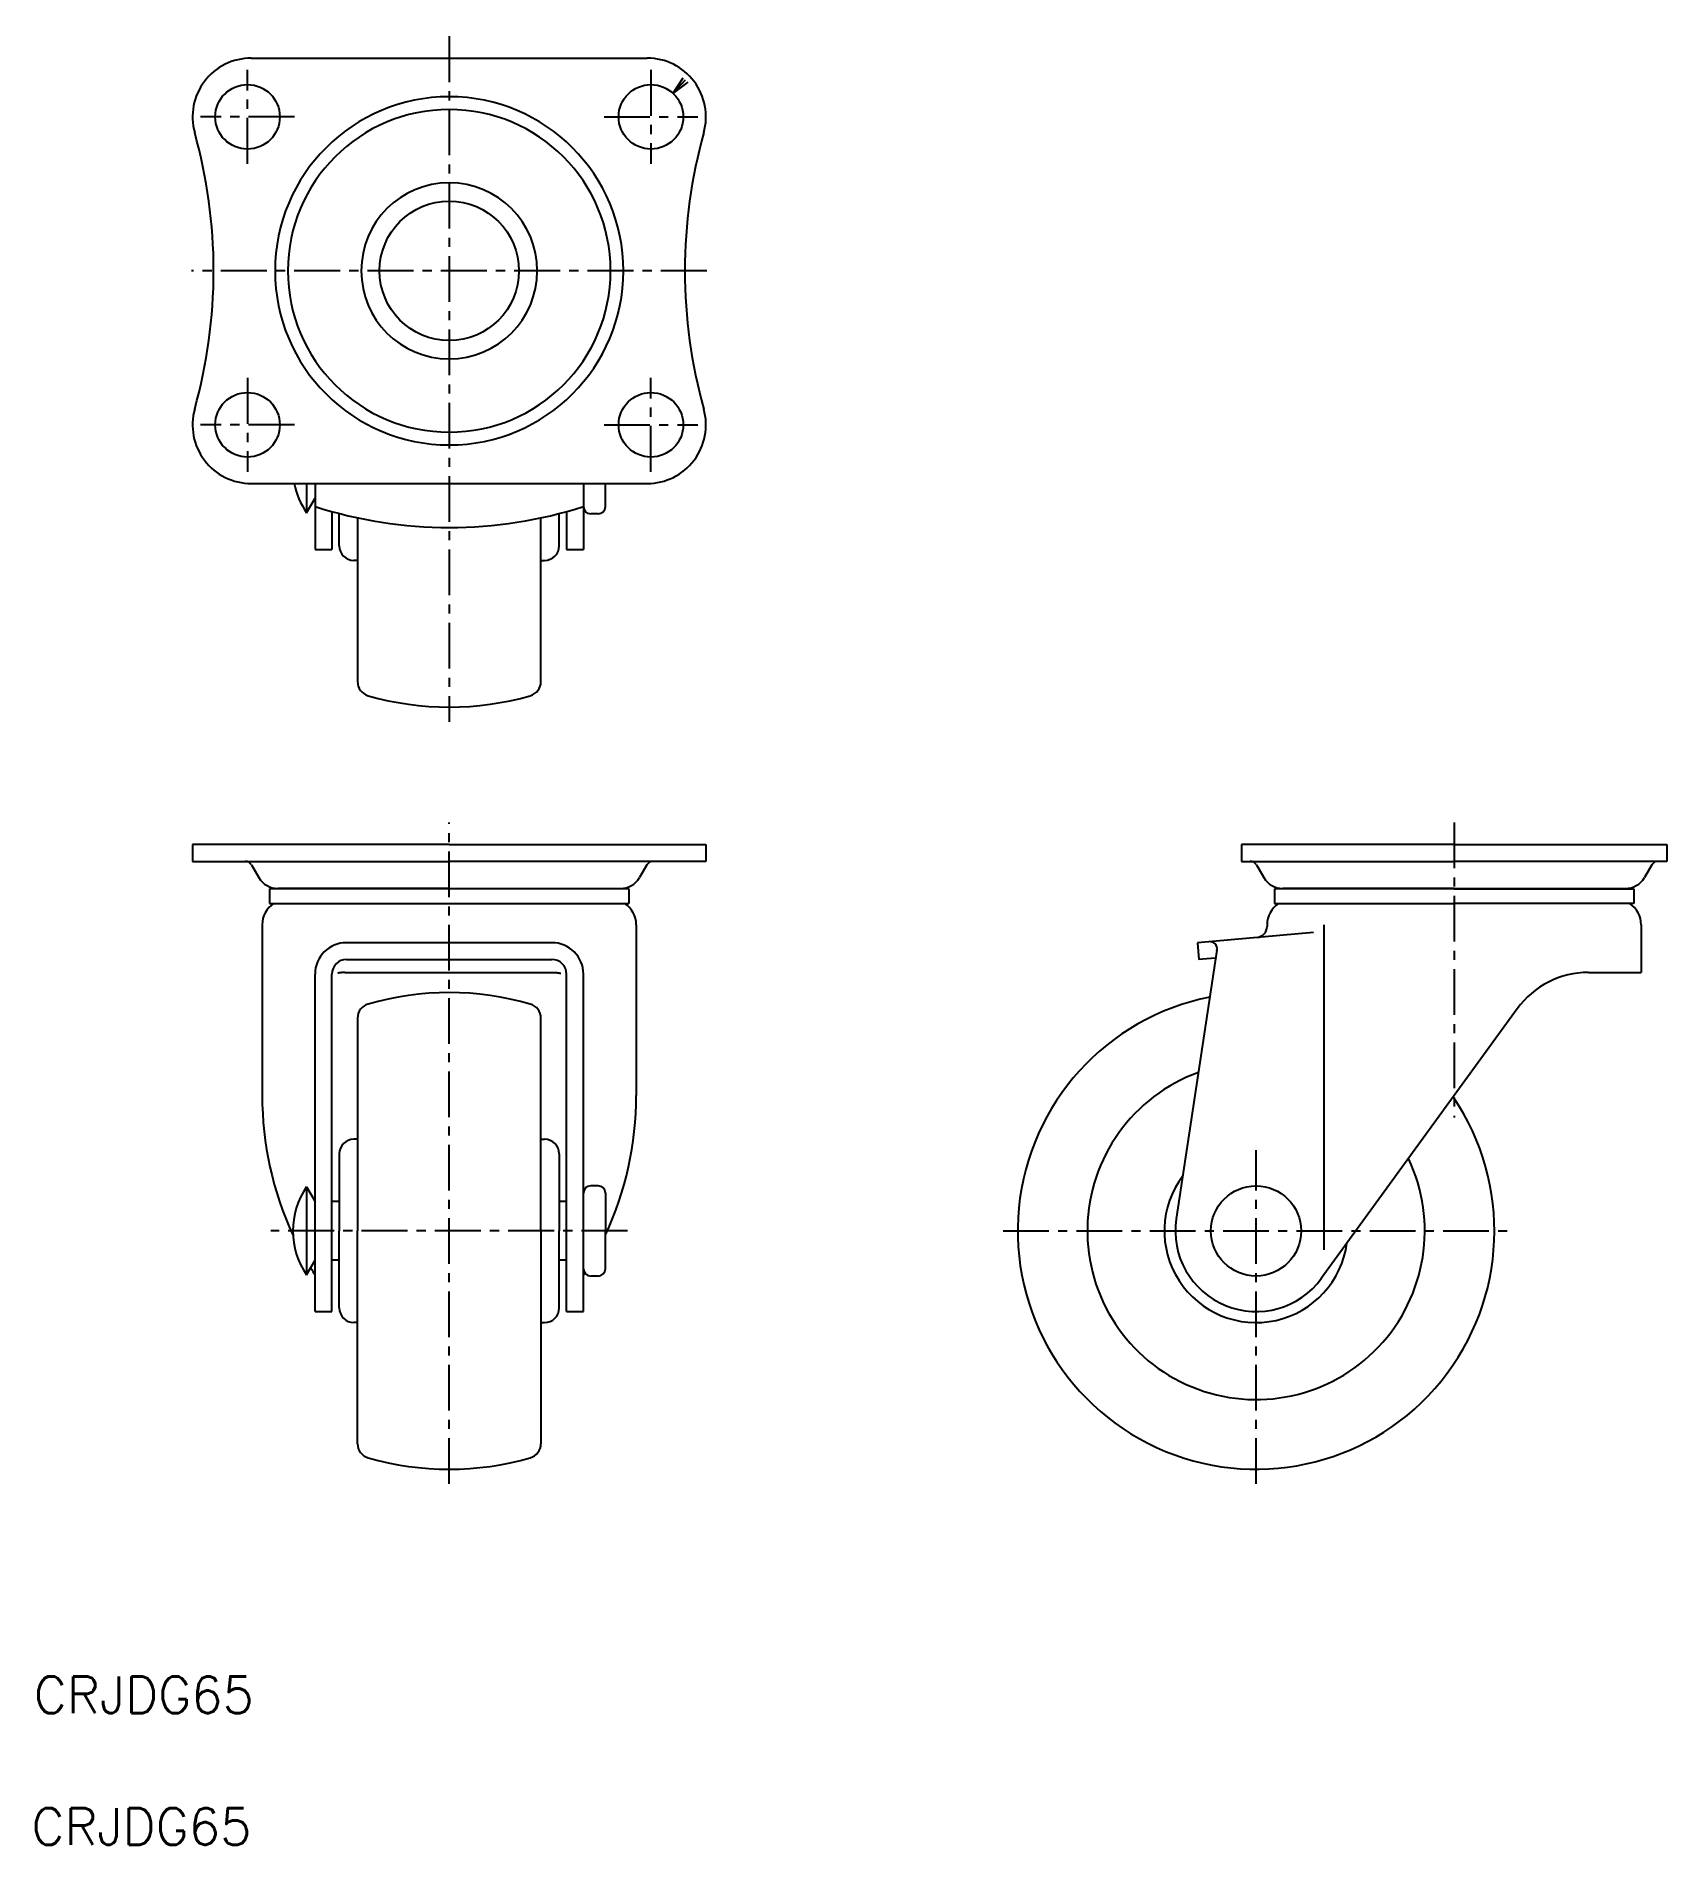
# Model space of a CAD drawing. Extents: x -2 to 220, y -7 to 240.
import ezdxf

# ---------------------------------------------------------------- set-up
doc = ezdxf.new("R2010")
doc.units = 0
doc.header["$LTSCALE"] = 5
doc.linetypes.add('CENTER', pattern=[2, 1.25, -0.25, 0.25, -0.25])
doc.layers.get('0').update_dxf_attribs({"linetype": 'CONTINUOUS'})
doc.layers.add('CENTER', color=1, linetype='CENTER')
doc.styles.get("Standard").update_dxf_attribs({"font": 'txt.shx'})

msp = doc.modelspace()

# ---------------------------------------------------------------- linework, layer by layer
at = {"color": 7, "linetype": 'CONTINUOUS'}
for p, q in [((27.469299, 237.139768), (81.469299, 237.139768)), ((84.97864, 232.349732), (86.384518, 234.458551)), ((84.97864, 232.349732), (86.688493, 234.173575)), ((86.992467, 233.888599), (84.97864, 232.349732)), ((27.469299, 179.139768), (81.469299, 179.139768)), ((35.014598, 179.139768), (35.014598, 175.139768)), ((36.169299, 179.139768), (36.169299, 170.139768)), ((72.769299, 179.139768), (72.769299, 170.139768)), ((75.769299, 175.989768), (75.769299, 179.139768)), ((35.014598, 175.139768), (36.169299, 177.139768)), ((38.469299, 175.312439), (38.469299, 170.139768)), ((70.469299, 175.312439), (70.469299, 170.139768)), ((39.469299, 170.639768), (39.469299, 175.045018)), ((41.969299, 174.456295), (41.969299, 152.119226)), ((66.969299, 152.119226), (66.969299, 174.456295)), ((69.469299, 170.639768), (69.469299, 175.045018)), ((74.769299, 174.989768), (73.769299, 174.989768)), ((36.169299, 170.139768), (38.469299, 170.139768)), ((41.969299, 168.639768), (41.469299, 168.639768)), ((41.969299, 168.639768), (41.469299, 168.639768)), ((66.969299, 168.639768), (67.469299, 168.639768)), ((70.469299, 170.139768), (72.769299, 170.139768)), ((19.477472, 129.908866), (19.477472, 127.608866)), ((54.469299, 129.908866), (19.477472, 129.908866)), ((54.469299, 129.908866), (89.461125, 129.908866)), ((89.461125, 129.908866), (89.461125, 127.608866)), ((162.469299, 129.908866), (162.469299, 127.608866)), ((191.469299, 129.908866), (162.469299, 129.908866)), ((191.469299, 129.908866), (220.469299, 129.908866)), ((220.469299, 129.908866), (220.469299, 127.608866)), ((19.477472, 127.608866), (54.469299, 127.608866)), ((27.50942, 127.116623), (28.529666, 125.385595)), ((89.461125, 127.608866), (54.469299, 127.608866)), ((81.429177, 127.116623), (80.408931, 125.385595)), ((162.469299, 127.608866), (191.469299, 127.608866)), ((164.50942, 127.116623), (165.529666, 125.385595)), ((220.469299, 127.608866), (191.469299, 127.608866)), ((218.429177, 127.116623), (217.408931, 125.385595)), ((78.969299, 123.864171), (29.969299, 123.864171)), ((29.969299, 123.864171), (29.969299, 121.864171)), ((54.469299, 123.908866), (31.114167, 123.908866)), ((54.469299, 123.908866), (77.82443, 123.908866)), ((78.969299, 123.864171), (78.969299, 121.864171)), ((166.969299, 123.864171), (166.969299, 121.864171)), ((191.469299, 123.864171), (166.969299, 123.864171)), ((191.469299, 123.908866), (168.114167, 123.908866)), ((191.469299, 123.908866), (214.82443, 123.908866)), ((191.469299, 123.864171), (215.969299, 123.864171)), ((215.969299, 123.864171), (215.969299, 121.864171)), ((29.969299, 121.864171), (78.969299, 121.864171)), ((166.969299, 121.864171), (191.469299, 121.864171)), ((215.969299, 121.864171), (191.469299, 121.864171)), ((28.969299, 118.948866), (28.969299, 95.656863)), ((79.969299, 118.948866), (79.969299, 95.656863)), ((165.969299, 118.948866), (165.969299, 118.723363)), ((173.71092, 118.948866), (173.71092, 74.617155)), ((216.969299, 118.948866), (216.969299, 112.448866)), ((68.469299, 116.517724), (40.469299, 116.517724)), ((172.285712, 117.901481), (156.469299, 116.517724)), ((156.469299, 116.517724), (156.669757, 114.226476)), ((40.469299, 114.226476), (68.469299, 114.226476)), ((159.138087, 115.511322), (153.59303, 78.854095)), ((158.884901, 114.420276), (156.669757, 114.226476)), ((36.169299, 66.208866), (36.169299, 112.217724)), ((38.469299, 66.208866), (38.469299, 112.226476)), ((40.229299, 112.448866), (68.709299, 112.448866)), ((70.469299, 66.208866), (70.469299, 112.226476)), ((72.769299, 66.208866), (72.769299, 112.217724)), ((209.783709, 112.448866), (216.969299, 112.448866)), ((41.969299, 106.229408), (41.969299, 77.208866)), ((66.969299, 77.208866), (66.969299, 106.229408)), ((200.075505, 107.502289), (173.365183, 70.738685)), ((41.969299, 89.708866), (41.469299, 89.708866)), ((66.969299, 89.708866), (67.469299, 89.708866)), ((66.969299, 89.708866), (67.469299, 89.708866)), ((39.469299, 87.708866), (39.469299, 77.208866)), ((69.469299, 87.708866), (69.469299, 77.208866)), ((35.014598, 83.208866), (35.014598, 71.208866)), ((35.014598, 83.208866), (36.169299, 81.208866)), ((74.769299, 83.358866), (73.769299, 83.358866)), ((75.769299, 82.358866), (75.769299, 77.208866)), ((39.469299, 81.208866), (38.469299, 81.208866)), ((70.469299, 81.208866), (69.469299, 81.208866)), ((39.469299, 66.708866), (39.469299, 77.208866)), ((41.969299, 48.188324), (41.969299, 77.208866)), ((66.969299, 77.208866), (66.969299, 48.188324)), ((69.469299, 66.708866), (69.469299, 77.208866)), ((75.769299, 72.058866), (75.769299, 77.208866)), ((35.014598, 71.208866), (36.169299, 73.208866)), ((39.469299, 73.208866), (38.469299, 73.208866)), ((70.469299, 73.208866), (69.469299, 73.208866)), ((74.769299, 71.058866), (73.769299, 71.058866)), ((36.169299, 66.208866), (38.469299, 66.208866)), ((41.969299, 64.708866), (41.469299, 64.708866)), ((66.969299, 64.708866), (67.469299, 64.708866)), ((66.969299, 64.708866), (67.469299, 64.708866)), ((70.469299, 66.208866), (72.769299, 66.208866))]:
    msp.add_line(p, q, dxfattribs=at)
for points in [[(40.2293, 112.449, 0), (40.2218, 112.449, 0), (40.2144, 112.449, 0), (40.2069, 112.449, 0), (40.1995, 112.449, 0), (40.192, 112.449, 0), (40.1846, 112.449, 0), (40.1771, 112.449, 0), (40.1697, 112.448, 0), (40.1622, 112.448, 0), (40.1548, 112.448, 0), (40.1473, 112.448, 0), (40.1398, 112.448, 0), (40.1324, 112.448, 0), (40.1249, 112.448, 0), (40.1175, 112.448, 0), (40.11, 112.447, 0), (40.1026, 112.447, 0), (40.0951, 112.447, 0), (40.0877, 112.447, 0), (40.0802, 112.447, 0), (40.0728, 112.446, 0), (40.0653, 112.446, 0), (40.0579, 112.446, 0), (40.0504, 112.446, 0), (40.043, 112.445, 0), (40.0355, 112.445, 0), (40.0281, 112.445, 0), (40.0206, 112.444, 0), (40.0131, 112.444, 0), (40.0057, 112.444, 0), (39.9982, 112.443, 0), (39.9908, 112.443, 0), (39.9833, 112.443, 0), (39.9759, 112.442, 0), (39.9684, 112.442, 0), (39.961, 112.441, 0), (39.9535, 112.441, 0), (39.9461, 112.44, 0), (39.9386, 112.44, 0), (39.9312, 112.44, 0), (39.9237, 112.439, 0), (39.9163, 112.439, 0), (39.9088, 112.438, 0), (39.9014, 112.438, 0), (39.8939, 112.437, 0), (39.8865, 112.437, 0), (39.879, 112.436, 0), (39.8716, 112.435, 0), (39.8641, 112.435, 0), (39.8567, 112.434, 0), (39.8492, 112.434, 0), (39.8418, 112.433, 0), (39.8343, 112.433, 0), (39.8269, 112.432, 0), (39.8195, 112.431, 0), (39.812, 112.431, 0), (39.8046, 112.43, 0), (39.7971, 112.429, 0), (39.7897, 112.429, 0), (39.7822, 112.428, 0), (39.7748, 112.427, 0), (39.7673, 112.427, 0), (39.7599, 112.426, 0), (39.7525, 112.425, 0), (39.745, 112.424, 0), (39.7376, 112.424, 0), (39.7301, 112.423, 0), (39.7227, 112.422, 0), (39.7152, 112.421, 0), (39.7078, 112.42, 0), (39.7004, 112.42, 0), (39.6929, 112.419, 0), (39.6855, 112.418, 0), (39.678, 112.417, 0), (39.6706, 112.416, 0), (39.6632, 112.415, 0), (39.6557, 112.414, 0), (39.6483, 112.414, 0), (39.6408, 112.413, 0), (39.6334, 112.412, 0), (39.626, 112.411, 0), (39.6185, 112.41, 0), (39.6111, 112.409, 0), (39.6036, 112.408, 0), (39.5962, 112.407, 0), (39.5888, 112.406, 0), (39.5813, 112.405, 0), (39.5739, 112.404, 0), (39.5665, 112.403, 0), (39.559, 112.402, 0), (39.5516, 112.401, 0), (39.5442, 112.4, 0), (39.5367, 112.399, 0), (39.5293, 112.398, 0), (39.5219, 112.396, 0), (39.5144, 112.395, 0), (39.507, 112.394, 0), (39.4996, 112.393, 0), (39.4922, 112.392, 0), (39.4847, 112.391, 0), (39.4773, 112.39, 0), (39.4699, 112.388, 0), (39.4624, 112.387, 0), (39.455, 112.386, 0), (39.4476, 112.385, 0), (39.4402, 112.384, 0), (39.4327, 112.382, 0), (39.4253, 112.381, 0), (39.4179, 112.38, 0), (39.4105, 112.379, 0), (39.403, 112.377, 0), (39.3956, 112.376, 0), (39.3882, 112.375, 0), (39.3808, 112.373, 0), (39.3734, 112.372, 0), (39.3659, 112.371, 0), (39.3585, 112.369, 0), (39.3511, 112.368, 0), (39.3437, 112.367, 0), (39.3363, 112.365, 0), (39.3289, 112.364, 0), (39.3214, 112.362, 0), (39.314, 112.361, 0), (39.3066, 112.36, 0), (39.2992, 112.358, 0), (39.2918, 112.357, 0), (39.2844, 112.355, 0), (39.277, 112.354, 0)], [(68.7093, 112.449, 0), (68.7168, 112.449, 0), (68.7242, 112.449, 0), (68.7317, 112.449, 0), (68.7391, 112.449, 0), (68.7466, 112.449, 0), (68.754, 112.449, 0), (68.7615, 112.449, 0), (68.7689, 112.448, 0), (68.7764, 112.448, 0), (68.7838, 112.448, 0), (68.7913, 112.448, 0), (68.7987, 112.448, 0), (68.8062, 112.448, 0), (68.8137, 112.448, 0), (68.8211, 112.448, 0), (68.8286, 112.447, 0), (68.836, 112.447, 0), (68.8435, 112.447, 0), (68.8509, 112.447, 0), (68.8584, 112.447, 0), (68.8658, 112.446, 0), (68.8733, 112.446, 0), (68.8807, 112.446, 0), (68.8882, 112.446, 0), (68.8956, 112.445, 0), (68.9031, 112.445, 0), (68.9105, 112.445, 0), (68.918, 112.444, 0), (68.9255, 112.444, 0), (68.9329, 112.444, 0), (68.9404, 112.443, 0), (68.9478, 112.443, 0), (68.9553, 112.443, 0), (68.9627, 112.442, 0), (68.9702, 112.442, 0), (68.9776, 112.441, 0), (68.9851, 112.441, 0), (68.9925, 112.44, 0), (69, 112.44, 0), (69.0074, 112.44, 0), (69.0149, 112.439, 0), (69.0223, 112.439, 0), (69.0298, 112.438, 0), (69.0372, 112.438, 0), (69.0447, 112.437, 0), (69.0521, 112.437, 0), (69.0596, 112.436, 0), (69.067, 112.435, 0), (69.0745, 112.435, 0), (69.0819, 112.434, 0), (69.0894, 112.434, 0), (69.0968, 112.433, 0), (69.1042, 112.433, 0), (69.1117, 112.432, 0), (69.1191, 112.431, 0), (69.1266, 112.431, 0), (69.134, 112.43, 0), (69.1415, 112.429, 0), (69.1489, 112.429, 0), (69.1564, 112.428, 0), (69.1638, 112.427, 0), (69.1713, 112.427, 0), (69.1787, 112.426, 0), (69.1861, 112.425, 0), (69.1936, 112.424, 0), (69.201, 112.424, 0), (69.2085, 112.423, 0), (69.2159, 112.422, 0), (69.2234, 112.421, 0), (69.2308, 112.42, 0), (69.2382, 112.42, 0), (69.2457, 112.419, 0), (69.2531, 112.418, 0), (69.2606, 112.417, 0), (69.268, 112.416, 0), (69.2754, 112.415, 0), (69.2829, 112.414, 0), (69.2903, 112.414, 0), (69.2978, 112.413, 0), (69.3052, 112.412, 0), (69.3126, 112.411, 0), (69.3201, 112.41, 0), (69.3275, 112.409, 0), (69.3349, 112.408, 0), (69.3424, 112.407, 0), (69.3498, 112.406, 0), (69.3573, 112.405, 0), (69.3647, 112.404, 0), (69.3721, 112.403, 0), (69.3796, 112.402, 0), (69.387, 112.401, 0), (69.3944, 112.4, 0), (69.4019, 112.399, 0), (69.4093, 112.398, 0), (69.4167, 112.396, 0), (69.4241, 112.395, 0), (69.4316, 112.394, 0), (69.439, 112.393, 0), (69.4464, 112.392, 0), (69.4539, 112.391, 0), (69.4613, 112.39, 0), (69.4687, 112.388, 0), (69.4762, 112.387, 0), (69.4836, 112.386, 0), (69.491, 112.385, 0), (69.4984, 112.384, 0), (69.5059, 112.382, 0), (69.5133, 112.381, 0), (69.5207, 112.38, 0), (69.5281, 112.379, 0), (69.5355, 112.377, 0), (69.543, 112.376, 0), (69.5504, 112.375, 0), (69.5578, 112.373, 0), (69.5652, 112.372, 0), (69.5727, 112.371, 0), (69.5801, 112.369, 0), (69.5875, 112.368, 0), (69.5949, 112.367, 0), (69.6023, 112.365, 0), (69.6097, 112.364, 0), (69.6172, 112.362, 0), (69.6246, 112.361, 0), (69.632, 112.36, 0), (69.6394, 112.358, 0), (69.6468, 112.357, 0), (69.6542, 112.355, 0), (69.6616, 112.354, 0)]]:
    msp.add_polyline3d(points, dxfattribs=at)
for centre, radius in [((26.969299, 229.139768), 4.4), ((81.969299, 229.139768), 4.4), ((54.469299, 208.139768), 9.5), ((26.969299, 187.139768), 4.4), ((81.969299, 187.139768), 4.4), ((164.469299, 77.208866), 6.15)]:
    msp.add_circle(centre, radius, dxfattribs=at)
for centre, radius, start, end in [((27.469299, 229.139768), 8, 90, 195.618498), ((81.469299, 229.139768), 8, 344.381502, 90), ((54.469299, 208.139768), 23.75, 0, 180), ((54.469299, 208.139768), 22, 0, 180), ((-47.650605, 208.139768), 70, 0, 15.618498), ((156.589203, 208.139768), 70, 164.381502, 180), ((54.469299, 208.139768), 12, 0, 180), ((-47.650605, 208.139768), 70, 344.381502, 0), ((54.469299, 208.139768), 23.75, 180, 0), ((54.469299, 208.139768), 22, 180, 0), ((54.469299, 208.139768), 12, 180, 0), ((156.589203, 208.139768), 70, 180, 195.618498), ((27.469299, 187.139768), 8, 164.381502, 270), ((81.469299, 187.139768), 8, 270, 15.618498), ((43.747399, 181.139768), 10.595367, 190.88053, 214.491588), ((54.469299, 233.139768), 60, 252.241836, 287.758164), ((73.769299, 175.989768), 1, 180, 270), ((74.769299, 175.989768), 1, 270, 0), ((41.469299, 170.639768), 2, 180, 270), ((67.469299, 170.639768), 2, 270, 0), ((43.969299, 152.119226), 2, 180, 253.959558), ((64.969299, 152.119226), 2, 286.040442, 0), ((54.469299, 188.639768), 40, 253.959558, 286.040442), ((26.64792, 126.608866), 1, 30.514552, 90), ((82.290677, 126.608866), 1, 90, 149.485448), ((163.64792, 126.608866), 1, 30.514552, 90), ((219.290677, 126.608866), 1, 90, 149.485448), ((31.114167, 126.908866), 3, 210.514552, 270), ((36.869299, 124.128866), 2.778, 184.542219, 185.426157), ((36.869299, 124.130866), 2.778, 184.5836, 185.509033), ((36.869299, 124.130866), 2.778, 354.490967, 355.4164), ((72.069299, 124.130866), 2.778, 184.5836, 185.509033), ((72.069299, 124.130866), 2.778, 354.490967, 355.4164), ((72.069299, 124.128866), 2.778, 354.573843, 355.457781), ((72.069299, 124.128866), 2.778, 354.573843, 355.457781), ((77.82443, 126.908866), 3, 270, 329.485448), ((168.114167, 126.908866), 3, 210.514552, 270), ((173.869299, 124.130866), 2.778, 184.5836, 185.509033), ((173.869299, 124.130866), 2.778, 354.490967, 355.4164), ((209.069299, 124.130866), 2.778, 184.5836, 185.509033), ((209.069299, 124.130866), 2.778, 354.490967, 355.4164), ((214.82443, 126.908866), 3, 270, 329.485448), ((32.469299, 118.948866), 3.5, 123.597627, 180), ((76.469299, 118.948866), 3.5, 360, 56.402373), ((169.469299, 118.948866), 3.5, 123.597627, 180), ((213.469299, 118.948866), 3.5, 360, 56.402373), ((164.469299, 118.723363), 1.5, 275, 0), ((40.469299, 112.217724), 4.3, 90, 180), ((68.469299, 112.217724), 4.3, 0, 90), ((158.149335, 115.660888), 1, 351.398208, 95), ((40.469299, 112.226476), 2, 90, 180), ((68.469299, 112.226476), 2, 0, 90), ((209.783709, 100.448866), 12, 90, 144), ((54.469299, 69.708866), 40, 73.959558, 106.040442), ((164.469299, 77.208866), 32.5, 101.181379, 34.216832), ((43.969299, 106.229408), 2, 106.040442, 180), ((64.969299, 106.229408), 2, 0, 73.959558), ((164.469299, 77.208866), 23, 109.970087, 25.428126), ((74.062268, 95.656863), 45.092969, 180, 204.916035), ((34.87633, 95.656863), 45.092969, 335.074847, 0), ((41.469299, 87.708866), 2, 90, 180), ((67.469299, 87.708866), 2, 0, 90), ((164.469299, 77.208866), 12.5, 143.040572, 352.35765), ((43.747399, 77.208866), 10.595367, 145.508412, 214.491588), ((73.769299, 82.358866), 1, 90, 180), ((74.769299, 82.358866), 1, 0, 90), ((164.469299, 77.208866), 11, 171.398208, 324.029255), ((74.062268, 95.656863), 45.092969, 211.390393, 212.82503), ((73.769299, 72.058866), 1, 180, 270), ((74.769299, 72.058866), 1, 270, 0), ((34.87633, 95.656863), 45.092969, 327.17497, 327.593121), ((41.469299, 66.708866), 2, 180, 270), ((67.469299, 66.708866), 2, 270, 0), ((43.969299, 48.188324), 2, 180, 253.959558), ((64.969299, 48.188324), 2, 286.040442, 0), ((54.469299, 84.708866), 40, 253.959558, 286.040442)]:
    msp.add_arc(centre, radius, start, end, dxfattribs=at)
at = {"layer": 'CENTER', "color": 1, "linetype": 'CENTER'}
for p, q in [((54.469299, 240.139768), (54.469299, 146.639768)), ((26.969299, 222.739768), (26.969299, 235.539768)), ((81.969299, 235.539768), (81.969299, 222.739768)), ((33.369299, 229.139768), (20.569299, 229.139768)), ((75.569299, 229.139768), (88.369299, 229.139768)), ((89.589203, 208.139768), (19.349395, 208.139768)), ((26.969299, 193.539768), (26.969299, 180.739768)), ((81.969299, 180.739768), (81.969299, 193.539768)), ((33.369299, 187.139768), (20.569299, 187.139768)), ((75.569299, 187.139768), (88.369299, 187.139768)), ((54.469299, 42.708866), (54.469299, 132.908866)), ((191.469299, 132.908866), (191.469299, 92.656863)), ((164.469299, 42.708866), (164.469299, 88.208866)), ((78.769299, 77.208866), (30.169299, 77.208866)), ((129.969299, 77.208866), (198.969299, 77.208866))]:
    msp.add_line(p, q, dxfattribs=at)

# ---------------------------------------------------------------- texts
for p in [(-2.154731, 11.450603), (-2.487521, -6.513141)]:
    msp.add_text('CRJDG65', height=5).set_placement(p)

doc.saveas('drawing.dxf')
